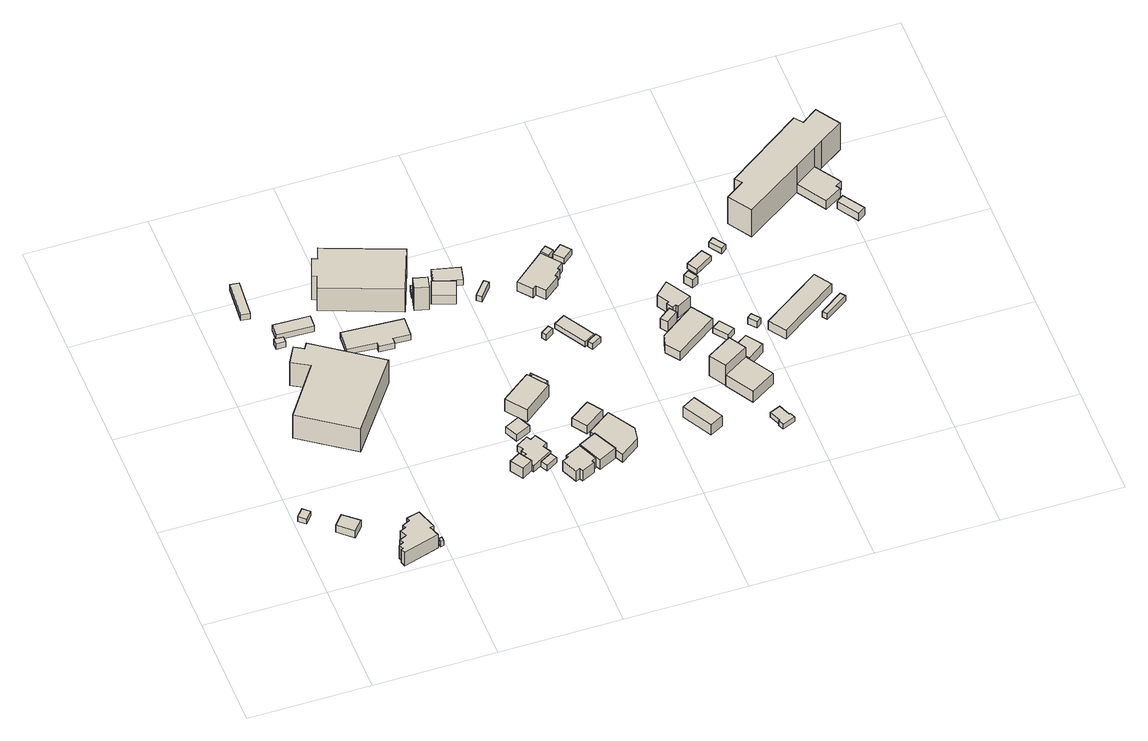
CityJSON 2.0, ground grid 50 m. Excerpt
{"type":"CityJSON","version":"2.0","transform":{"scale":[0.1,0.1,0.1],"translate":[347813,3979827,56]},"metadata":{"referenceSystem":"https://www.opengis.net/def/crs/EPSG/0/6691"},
"CityObjects":{
"building1":{"type":"Building","attributes":{"measuredHeight":2.7},"geometry":[{"type":"Solid","lod":"1","boundaries":[[[[0,1,2,3]],[[2,4,5,3]],[[1,6,4,2]],[[0,7,6,1]],[[3,5,7,0]],[[4,6,7,5]]]]}]},
"building2":{"type":"Building","attributes":{"measuredHeight":4.5},"geometry":[{"type":"Solid","lod":"1","boundaries":[[[[8,9,10,11]],[[10,12,13,11]],[[9,14,12,10]],[[8,15,14,9]],[[11,13,15,8]],[[12,14,15,13]]]]}]},
"building3":{"type":"Building","attributes":{"measuredHeight":8.7},"geometry":[{"type":"Solid","lod":"1","boundaries":[[[[16,17,18,19,20,21,22,23,24,25,26,27,28,29,30,31]],[[30,32,33,31]],[[29,34,32,30]],[[28,35,34,29]],[[27,36,35,28]],[[26,37,36,27]],[[25,38,37,26]],[[24,39,38,25]],[[23,40,39,24]],[[22,41,40,23]],[[21,42,41,22]],[[20,43,42,21]],[[19,44,43,20]],[[18,45,44,19]],[[17,46,45,18]],[[16,47,46,17]],[[31,33,47,16]],[[32,34,35,36,37,38,39,40,41,42,43,44,45,46,47,33]]]]}]},
"building4":{"type":"Building","attributes":{"measuredHeight":2.9},"geometry":[{"type":"Solid","lod":"1","boundaries":[[[[48,49,50,51]],[[50,52,53,51]],[[49,54,52,50]],[[48,55,54,49]],[[51,53,55,48]],[[52,54,55,53]]]]}]},
"building5":{"type":"Building","attributes":{"measuredHeight":14.8},"geometry":[{"type":"Solid","lod":"1","boundaries":[[[[56,57,58,59,60,61,62,63]],[[62,64,65,63]],[[61,66,64,62]],[[60,67,66,61]],[[59,68,67,60]],[[58,69,68,59]],[[57,70,69,58]],[[56,71,70,57]],[[63,65,71,56]],[[64,66,67,68,69,70,71,65]]]]}]},
"building6":{"type":"Building","attributes":{"measuredHeight":3},"geometry":[{"type":"Solid","lod":"1","boundaries":[[[[72,73,74,75]],[[74,76,77,75]],[[73,78,76,74]],[[72,79,78,73]],[[75,77,79,72]],[[76,78,79,77]]]]}]},
"building7":{"type":"Building","attributes":{"measuredHeight":3},"geometry":[{"type":"Solid","lod":"1","boundaries":[[[[80,81,82,83]],[[82,84,85,83]],[[81,86,84,82]],[[80,87,86,81]],[[83,85,87,80]],[[84,86,87,85]]]]}]},
"building8":{"type":"Building","attributes":{"measuredHeight":3},"geometry":[{"type":"Solid","lod":"1","boundaries":[[[[88,89,90,91]],[[90,92,93,91]],[[89,94,92,90]],[[88,95,94,89]],[[91,93,95,88]],[[92,94,95,93]]]]}]},
"building9":{"type":"Building","attributes":{"measuredHeight":3},"geometry":[{"type":"Solid","lod":"1","boundaries":[[[[96,97,98,99,100,101,102,103]],[[102,104,105,103]],[[101,106,104,102]],[[100,107,106,101]],[[99,108,107,100]],[[98,109,108,99]],[[97,110,109,98]],[[96,111,110,97]],[[103,105,111,96]],[[104,106,107,108,109,110,111,105]]]]}]},
"building10":{"type":"Building","attributes":{"measuredHeight":5.5},"geometry":[{"type":"Solid","lod":"1","boundaries":[[[[112,113,114,115]],[[114,116,117,115]],[[113,118,116,114]],[[112,119,118,113]],[[115,117,119,112]],[[116,118,119,117]]]]}]},
"building11":{"type":"Building","attributes":{"measuredHeight":14.8},"geometry":[{"type":"Solid","lod":"1","boundaries":[[[[120,121,122,123,124,125,126,127]],[[126,128,129,127]],[[125,130,128,126]],[[124,131,130,125]],[[123,132,131,124]],[[122,133,132,123]],[[121,134,133,122]],[[120,135,134,121]],[[127,129,135,120]],[[128,130,131,132,133,134,135,129]]]]}]},
"building12":{"type":"Building","attributes":{"measuredHeight":4.2},"geometry":[{"type":"Solid","lod":"1","boundaries":[[[[136,137,138,139,140,141,142,143,144,145,146,147]],[[146,148,149,147]],[[145,150,148,146]],[[144,151,150,145]],[[143,152,151,144]],[[142,153,152,143]],[[141,154,153,142]],[[140,155,154,141]],[[139,156,155,140]],[[138,157,156,139]],[[137,158,157,138]],[[136,159,158,137]],[[147,149,159,136]],[[148,150,151,152,153,154,155,156,157,158,159,149]]]]}]},
"building13":{"type":"Building","attributes":{"measuredHeight":3},"geometry":[{"type":"Solid","lod":"1","boundaries":[[[[160,161,162,163]],[[162,164,165,163]],[[161,166,164,162]],[[160,167,166,161]],[[163,165,167,160]],[[164,166,167,165]]]]}]},
"building14":{"type":"Building","attributes":{"measuredHeight":3.5},"geometry":[{"type":"Solid","lod":"1","boundaries":[[[[168,169,170,171]],[[170,172,173,171]],[[169,174,172,170]],[[168,175,174,169]],[[171,173,175,168]],[[172,174,175,173]]]]}]},
"building15":{"type":"Building","attributes":{"measuredHeight":7.4},"geometry":[{"type":"Solid","lod":"1","boundaries":[[[[176,177,178,179,180,181,182,183,184,185]],[[184,186,187,185]],[[183,188,186,184]],[[182,189,188,183]],[[181,190,189,182]],[[180,191,190,181]],[[179,192,191,180]],[[178,193,192,179]],[[177,194,193,178]],[[176,195,194,177]],[[185,187,195,176]],[[186,188,189,190,191,192,193,194,195,187]]]]}]},
"building16":{"type":"Building","attributes":{"measuredHeight":12.6},"geometry":[{"type":"Solid","lod":"1","boundaries":[[[[196,197,198,199]],[[198,200,201,199]],[[197,202,200,198]],[[196,203,202,197]],[[199,201,203,196]],[[200,202,203,201]]]]}]},
"building17":{"type":"Building","attributes":{"measuredHeight":3},"geometry":[{"type":"Solid","lod":"1","boundaries":[[[[204,205,206,207]],[[206,208,209,207]],[[205,210,208,206]],[[204,211,210,205]],[[207,209,211,204]],[[208,210,211,209]]]]}]},
"building18":{"type":"Building","attributes":{"measuredHeight":8},"geometry":[{"type":"Solid","lod":"1","boundaries":[[[[212,213,214,215]],[[214,216,217,215]],[[213,218,216,214]],[[212,219,218,213]],[[215,217,219,212]],[[216,218,219,217]]]]}]},
"building19":{"type":"Building","attributes":{"measuredHeight":6.5},"geometry":[{"type":"Solid","lod":"1","boundaries":[[[[220,221,222,223]],[[222,224,225,223]],[[221,226,224,222]],[[220,227,226,221]],[[223,225,227,220]],[[224,226,227,225]]]]}]},
"building20":{"type":"Building","attributes":{"measuredHeight":4.5},"geometry":[{"type":"Solid","lod":"1","boundaries":[[[[228,229,230,231]],[[230,232,233,231]],[[229,234,232,230]],[[228,235,234,229]],[[231,233,235,228]],[[232,234,235,233]]]]}]},
"building21":{"type":"Building","attributes":{"measuredHeight":3.2},"geometry":[{"type":"Solid","lod":"1","boundaries":[[[[236,237,238,239,240,241]],[[240,242,243,241]],[[239,244,242,240]],[[238,245,244,239]],[[237,246,245,238]],[[236,247,246,237]],[[241,243,247,236]],[[242,244,245,246,247,243]]]]}]},
"building22":{"type":"Building","attributes":{"measuredHeight":5.7},"geometry":[{"type":"Solid","lod":"1","boundaries":[[[[248,249,250,251]],[[250,252,253,251]],[[249,254,252,250]],[[248,255,254,249]],[[251,253,255,248]],[[252,254,255,253]]]]}]},
"building23":{"type":"Building","attributes":{"measuredHeight":3.2},"geometry":[{"type":"Solid","lod":"1","boundaries":[[[[256,257,258,259]],[[258,260,261,259]],[[257,262,260,258]],[[256,263,262,257]],[[259,261,263,256]],[[260,262,263,261]]]]}]},
"building24":{"type":"Building","attributes":{"measuredHeight":5.5},"geometry":[{"type":"Solid","lod":"1","boundaries":[[[[264,265,266,267,268]],[[267,269,270,268]],[[266,271,269,267]],[[265,272,271,266]],[[264,273,272,265]],[[268,270,273,264]],[[269,271,272,273,270]]]]}]},
"building25":{"type":"Building","attributes":{"measuredHeight":3},"geometry":[{"type":"Solid","lod":"1","boundaries":[[[[274,275,276,277]],[[276,278,279,277]],[[275,280,278,276]],[[274,281,280,275]],[[277,279,281,274]],[[278,280,281,279]]]]}]},
"building26":{"type":"Building","attributes":{"measuredHeight":3},"geometry":[{"type":"Solid","lod":"1","boundaries":[[[[282,283,284,285]],[[284,286,287,285]],[[283,288,286,284]],[[282,289,288,283]],[[285,287,289,282]],[[286,288,289,287]]]]}]},
"building27":{"type":"Building","attributes":{"measuredHeight":2.7},"geometry":[{"type":"Solid","lod":"1","boundaries":[[[[290,291,292,293]],[[292,294,295,293]],[[291,296,294,292]],[[290,297,296,291]],[[293,295,297,290]],[[294,296,297,295]]]]}]},
"building28":{"type":"Building","attributes":{"measuredHeight":3},"geometry":[{"type":"Solid","lod":"1","boundaries":[[[[298,299,300,301]],[[300,302,303,301]],[[299,304,302,300]],[[298,305,304,299]],[[301,303,305,298]],[[302,304,305,303]]]]}]},
"building29":{"type":"Building","attributes":{"measuredHeight":6.4},"geometry":[{"type":"Solid","lod":"1","boundaries":[[[[306,307,308,309,310,311,312,313,314,315]],[[314,316,317,315]],[[313,318,316,314]],[[312,319,318,313]],[[311,320,319,312]],[[310,321,320,311]],[[309,322,321,310]],[[308,323,322,309]],[[307,324,323,308]],[[306,325,324,307]],[[315,317,325,306]],[[316,318,319,320,321,322,323,324,325,317]]]]}]},
"building30":{"type":"Building","attributes":{"measuredHeight":7.8},"geometry":[{"type":"Solid","lod":"1","boundaries":[[[[326,327,328,329]],[[328,330,331,329]],[[327,332,330,328]],[[326,333,332,327]],[[329,331,333,326]],[[330,332,333,331]]]]}]},
"building31":{"type":"Building","attributes":{"measuredHeight":3},"geometry":[{"type":"Solid","lod":"1","boundaries":[[[[334,335,336,337]],[[336,338,339,337]],[[335,340,338,336]],[[334,341,340,335]],[[337,339,341,334]],[[338,340,341,339]]]]}]},
"building32":{"type":"Building","attributes":{"measuredHeight":3},"geometry":[{"type":"Solid","lod":"1","boundaries":[[[[342,343,344,345]],[[344,346,347,345]],[[343,348,346,344]],[[342,349,348,343]],[[345,347,349,342]],[[346,348,349,347]]]]}]},
"building33":{"type":"Building","attributes":{"measuredHeight":5.4},"geometry":[{"type":"Solid","lod":"1","boundaries":[[[[350,351,352,353]],[[352,354,355,353]],[[351,356,354,352]],[[350,357,356,351]],[[353,355,357,350]],[[354,356,357,355]]]]}]},
"building34":{"type":"Building","attributes":{"measuredHeight":5.4},"geometry":[{"type":"Solid","lod":"1","boundaries":[[[[358,359,360,361,362]],[[361,363,364,362]],[[360,365,363,361]],[[359,366,365,360]],[[358,367,366,359]],[[362,364,367,358]],[[363,365,366,367,364]]]]}]},
"building35":{"type":"Building","attributes":{"measuredHeight":11.1},"geometry":[{"type":"Solid","lod":"1","boundaries":[[[[368,369,370,371]],[[370,372,373,371]],[[369,374,372,370]],[[368,375,374,369]],[[371,373,375,368]],[[372,374,375,373]]]]}]},
"building36":{"type":"Building","attributes":{"measuredHeight":2.5},"geometry":[{"type":"Solid","lod":"1","boundaries":[[[[376,377,378,379,380,381,382,383]],[[382,384,385,383]],[[381,386,384,382]],[[380,387,386,381]],[[379,388,387,380]],[[378,389,388,379]],[[377,390,389,378]],[[376,391,390,377]],[[383,385,391,376]],[[384,386,387,388,389,390,391,385]]]]}]},
"building37":{"type":"Building","attributes":{"measuredHeight":7.8},"geometry":[{"type":"Solid","lod":"1","boundaries":[[[[392,393,394,395]],[[394,396,397,395]],[[393,398,396,394]],[[392,399,398,393]],[[395,397,399,392]],[[396,398,399,397]]]]}]},
"building38":{"type":"Building","attributes":{"measuredHeight":6.4},"geometry":[{"type":"Solid","lod":"1","boundaries":[[[[400,401,402,403,404,405,406,407]],[[406,408,409,407]],[[405,410,408,406]],[[404,411,410,405]],[[403,412,411,404]],[[402,413,412,403]],[[401,414,413,402]],[[400,415,414,401]],[[407,409,415,400]],[[408,410,411,412,413,414,415,409]]]]}]},
"building39":{"type":"Building","attributes":{"measuredHeight":3},"geometry":[{"type":"Solid","lod":"1","boundaries":[[[[416,417,418,419]],[[418,420,421,419]],[[417,422,420,418]],[[416,423,422,417]],[[419,421,423,416]],[[420,422,423,421]]]]}]},
"building40":{"type":"Building","attributes":{"measuredHeight":5.5},"geometry":[{"type":"Solid","lod":"1","boundaries":[[[[424,425,426,427,428,429]],[[428,430,431,429]],[[427,432,430,428]],[[426,433,432,427]],[[425,434,433,426]],[[424,435,434,425]],[[429,431,435,424]],[[430,432,433,434,435,431]]]]}]},
"building41":{"type":"Building","attributes":{"measuredHeight":4.5},"geometry":[{"type":"Solid","lod":"1","boundaries":[[[[436,437,438,439]],[[438,440,441,439]],[[437,442,440,438]],[[436,443,442,437]],[[439,441,443,436]],[[440,442,443,441]]]]}]},
"building42":{"type":"Building","attributes":{"measuredHeight":3.3},"geometry":[{"type":"Solid","lod":"1","boundaries":[[[[444,445,446,447]],[[446,448,449,447]],[[445,450,448,446]],[[444,451,450,445]],[[447,449,451,444]],[[448,450,451,449]]]]}]},
"building43":{"type":"Building","attributes":{"measuredHeight":2.8},"geometry":[{"type":"Solid","lod":"1","boundaries":[[[[452,453,454,455]],[[454,456,457,455]],[[453,458,456,454]],[[452,459,458,453]],[[455,457,459,452]],[[456,458,459,457]]]]}]},
"building44":{"type":"Building","attributes":{"measuredHeight":2.9},"geometry":[{"type":"Solid","lod":"1","boundaries":[[[[460,461,462,463]],[[462,464,465,463]],[[461,466,464,462]],[[460,467,466,461]],[[463,465,467,460]],[[464,466,467,465]]]]}]},
"building45":{"type":"Building","attributes":{"measuredHeight":5.7},"geometry":[{"type":"Solid","lod":"1","boundaries":[[[[468,469,470,471]],[[470,472,473,471]],[[469,474,472,470]],[[468,475,474,469]],[[471,473,475,468]],[[472,474,475,473]]]]}]},
"building46":{"type":"Building","attributes":{"measuredHeight":3},"geometry":[{"type":"Solid","lod":"1","boundaries":[[[[476,477,478,479]],[[478,480,481,479]],[[477,482,480,478]],[[476,483,482,477]],[[479,481,483,476]],[[480,482,483,481]]]]}]},
"building47":{"type":"Building","attributes":{"measuredHeight":14.9},"geometry":[{"type":"Solid","lod":"1","boundaries":[[[[484,485,486,487,488,489,490,491,492,493,494]],[[493,495,496,494]],[[492,497,495,493]],[[491,498,497,492]],[[490,499,498,491]],[[489,500,499,490]],[[488,501,500,489]],[[487,502,501,488]],[[486,503,502,487]],[[485,504,503,486]],[[484,505,504,485]],[[494,496,505,484]],[[495,497,498,499,500,501,502,503,504,505,496]]]]}]},
"building48":{"type":"Building","attributes":{"measuredHeight":5.4},"geometry":[{"type":"Solid","lod":"1","boundaries":[[[[506,507,508,509,510,511]],[[510,512,513,511]],[[509,514,512,510]],[[508,515,514,509]],[[507,516,515,508]],[[506,517,516,507]],[[511,513,517,506]],[[512,514,515,516,517,513]]]]}]},
"building49":{"type":"Building","attributes":{"measuredHeight":4.8},"geometry":[{"type":"Solid","lod":"1","boundaries":[[[[518,519,520,521]],[[520,522,523,521]],[[519,524,522,520]],[[518,525,524,519]],[[521,523,525,518]],[[522,524,525,523]]]]}]}
},
"vertices":[
[66,369,28],[38,336,28],[10,360,28],[38,393,28],[10,360,55],[38,393,55],[38,336,55],[66,369,55],
[164,304,29],[224,252,29],[186,208,29],[126,260,29],[186,208,68],[126,260,68],[224,252,68],[164,304,68],
[431,185,32],[460,101,32],[445,96,32],[460,54,32],[311,9,32],[305,29,32],[313,32,32],[305,51,32],[323,59,32],[316,76,32],[345,89,32],[332,118,32],[357,128,32],[351,142,32],[383,157,32],[377,172,32],[383,157,106],[377,172,106],[351,142,106],[357,128,106],[332,118,106],[345,89,106],[316,76,106],[323,59,106],[305,51,106],[313,32,106],[305,29,106],[311,9,106],[460,54,106],[445,96,106],[460,101,106],[431,185,106],
[482,74,33],[484,56,33],[471,54,33],[469,73,33],[471,54,62],[469,73,62],[484,56,62],[482,74,62],
[572,919,15],[355,625,15],[139,777,15],[289,991,15],[218,1032,15],[256,1102,15],[294,1080,15],[310,1104,15],[294,1080,143],[310,1104,143],[256,1102,143],[218,1032,143],[289,991,143],[139,777,143],[355,625,143],[572,919,143],
[269,1247,15],[269,1221,15],[232,1222,15],[231,1249,15],[232,1222,45],[231,1249,45],[269,1221,45],[269,1247,45],
[206,1564,11],[193,1404,11],[157,1407,11],[170,1568,11],[157,1407,41],[170,1568,41],[193,1404,41],[206,1564,41],
[400,1316,12],[398,1261,12],[248,1266,12],[250,1320,12],[248,1266,42],[250,1320,42],[398,1261,42],[400,1316,42],
[730,1187,8],[725,1103,8],[656,1107,8],[654,1082,8],[592,1087,8],[592,1105,8],[474,1113,8],[479,1202,8],[474,1113,38],[479,1202,38],[592,1105,38],[592,1087,38],[654,1082,38],[656,1107,38],[725,1103,38],[730,1187,38],
[894,363,25],[926,311,25],[881,284,25],[849,336,25],[881,284,80],[849,336,80],[926,311,80],[894,363,80],
[826,1432,10],[754,1242,10],[445,1359,10],[464,1413,10],[444,1420,10],[474,1506,10],[496,1498,10],[514,1549,10],[496,1498,137],[514,1549,137],[474,1506,137],[444,1420,137],[464,1413,137],[445,1359,137],[754,1242,137],[826,1432,137],
[955,451,22],[965,434,22],[987,447,22],[1016,396,22],[997,385,22],[1015,353,22],[930,304,22],[900,356,22],[924,370,22],[912,391,22],[922,397,22],[907,423,22],[922,397,57],[907,423,57],[912,391,57],[924,370,57],[900,356,57],[930,304,57],[1015,353,57],[997,385,57],[1016,396,57],[987,447,57],[965,434,57],[955,451,57],
[1013,346,22],[1028,320,22],[980,293,22],[965,319,22],[980,293,52],[965,319,52],[1028,320,52],[1013,346,52],
[958,555,23],[984,500,23],[923,471,23],[897,525,23],[923,471,58],[897,525,58],[984,500,58],[958,555,58],
[1121,325,22],[1157,244,22],[1139,236,22],[1144,225,22],[1088,200,22],[1082,214,22],[1065,206,22],[1035,273,22],[1061,285,22],[1056,294,22],[1061,285,78],[1056,294,78],[1035,273,78],[1065,206,78],[1082,214,78],[1088,200,78],[1144,225,78],[1139,236,78],[1157,244,78],[1121,325,78],
[854,1273,10],[843,1224,10],[788,1237,10],[799,1286,10],[788,1237,136],[799,1286,136],[843,1224,136],[854,1273,136],
[827,1331,11],[818,1294,11],[798,1298,11],[806,1335,11],[798,1298,41],[806,1335,41],[818,1294,41],[827,1331,41],
[1052,722,23],[1112,643,23],[992,551,23],[931,631,23],[992,551,90],[931,631,90],[1112,643,90],[1052,722,90],
[1170,230,24],[1122,328,24],[1195,364,24],[1243,266,24],[1195,364,79],[1243,266,79],[1122,328,79],[1170,230,79],
[972,1286,10],[947,1216,10],[858,1248,10],[884,1319,10],[858,1248,56],[884,1319,56],[947,1216,56],[972,1286,56],
[1079,740,23],[1072,748,23],[1078,753,23],[1126,694,23],[1103,675,23],[1061,726,23],[1103,675,55],[1061,726,55],[1126,694,55],[1078,753,55],[1072,748,55],[1079,740,55],
[1227,538,17],[1268,480,17],[1187,423,17],[1146,481,17],[1187,423,61],[1146,481,61],[1268,480,61],[1227,538,61],
[1017,1359,10],[1004,1297,10],[893,1323,10],[907,1386,10],[893,1323,42],[907,1386,42],[1004,1297,42],[1017,1359,42],
[1263,239,20],[1187,390,20],[1282,458,20],[1349,350,20],[1340,295,20],[1349,350,66],[1340,295,66],[1282,458,66],[1187,390,66],[1263,239,66],
[1092,1252,11],[1041,1191,11],[1023,1207,11],[1074,1267,11],[1023,1207,41],[1074,1267,41],[1041,1191,41],[1092,1252,41],
[1223,961,19],[1235,944,19],[1200,920,19],[1189,938,19],[1200,920,49],[1189,938,49],[1235,944,49],[1223,961,49],
[1297,995,18],[1373,868,18],[1328,841,18],[1252,968,18],[1328,841,45],[1252,968,45],[1373,868,45],[1297,995,45],
[1377,863,19],[1390,843,19],[1349,818,19],[1337,838,19],[1349,818,49],[1337,838,49],[1390,843,49],[1377,863,49],
[1315,1308,14],[1376,1233,14],[1349,1211,14],[1355,1204,14],[1328,1181,14],[1335,1172,14],[1271,1120,14],[1242,1156,14],[1228,1145,14],[1183,1199,14],[1228,1145,64],[1183,1199,64],[1242,1156,64],[1271,1120,64],[1335,1172,64],[1328,1181,64],[1355,1204,64],[1349,1211,64],[1376,1233,64],[1315,1308,64],
[1606,407,25],[1675,284,25],[1620,254,25],[1551,376,25],[1620,254,82],[1551,376,82],[1675,284,82],[1606,407,82],
[1350,1353,12],[1372,1324,12],[1347,1305,12],[1325,1334,12],[1347,1305,42],[1325,1334,42],[1372,1324,42],[1350,1353,42],
[1406,1341,13],[1438,1303,13],[1396,1268,13],[1364,1306,13],[1396,1268,43],[1364,1306,43],[1438,1303,43],[1406,1341,43],
[1676,879,12],[1696,852,12],[1646,815,12],[1626,842,12],[1646,815,66],[1626,842,66],[1696,852,66],[1676,879,66],
[1757,864,11],[1813,781,11],[1642,663,11],[1602,718,11],[1613,761,11],[1602,718,59],[1613,761,59],[1642,663,59],[1813,781,59],[1757,864,59],
[1756,475,23],[1715,543,23],[1817,605,23],[1858,537,23],[1817,605,134],[1858,537,134],[1715,543,134],[1756,475,134],
[1904,285,24],[1924,236,24],[1929,238,24],[1939,214,24],[1885,193,24],[1875,217,24],[1880,219,24],[1860,267,24],[1880,219,50],[1860,267,50],[1875,217,50],[1885,193,50],[1939,214,50],[1929,238,50],[1924,236,50],[1904,285,50],
[1858,537,22],[1928,423,22],[1826,360,22],[1756,475,22],[1826,360,82],[1756,475,82],[1928,423,82],[1858,537,82],
[1707,1002,11],[1767,902,11],[1708,867,11],[1701,879,11],[1686,872,11],[1672,897,11],[1681,902,11],[1653,951,11],[1681,902,75],[1653,951,75],[1672,897,75],[1686,872,75],[1701,879,75],[1708,867,75],[1767,902,75],[1707,1002,75],
[1836,772,17],[1877,716,17],[1844,692,17],[1803,748,17],[1844,692,47],[1803,748,47],[1877,716,47],[1836,772,47],
[1946,590,19],[1876,540,19],[1839,591,19],[1864,609,19],[1853,624,19],[1900,654,19],[1853,624,65],[1900,654,65],[1864,609,65],[1839,591,65],[1876,540,65],[1946,590,65],
[1809,1039,16],[1832,1002,16],[1809,988,16],[1786,1025,16],[1809,988,61],[1786,1025,61],[1832,1002,61],[1809,1039,61],
[1960,763,18],[1987,730,18],[1968,715,18],[1941,747,18],[1968,715,52],[1941,747,52],[1987,730,52],[1960,763,52],
[1895,1132,17],[1919,1094,17],[1845,1049,17],[1822,1088,17],[1845,1049,45],[1822,1088,45],[1919,1094,45],[1895,1132,45],
[1956,1178,18],[1990,1129,18],[1969,1114,18],[1935,1163,18],[1969,1114,47],[1935,1163,47],[1990,1129,47],[1956,1178,47],
[2245,857,19],[2291,789,19],[2050,624,19],[2004,692,19],[2050,624,68],[2004,692,68],[2291,789,68],[2245,857,68],
[2312,751,18],[2326,732,18],[2230,667,18],[2216,686,18],[2230,667,48],[2216,686,48],[2326,732,48],[2312,751,48],
[2410,1545,19],[2436,1512,19],[2501,1557,19],[2564,1462,19],[2466,1397,19],[2430,1373,19],[2338,1312,19],[2103,1157,19],[2041,1250,19],[2116,1300,19],[2094,1327,19],[2116,1300,168],[2094,1327,168],[2041,1250,168],[2103,1157,168],[2338,1312,168],[2430,1373,168],[2466,1397,168],[2564,1462,168],[2501,1557,168],[2436,1512,168],[2410,1545,168],
[2338,1312,20],[2430,1373,20],[2499,1268,20],[2474,1252,20],[2484,1236,20],[2414,1193,20],[2484,1236,67],[2414,1193,67],[2474,1252,67],[2499,1268,67],[2430,1373,67],[2338,1312,67],
[2483,1206,19],[2541,1120,19],[2509,1099,19],[2453,1184,19],[2509,1099,59],[2453,1184,59],[2541,1120,59],[2483,1206,59]
]}
